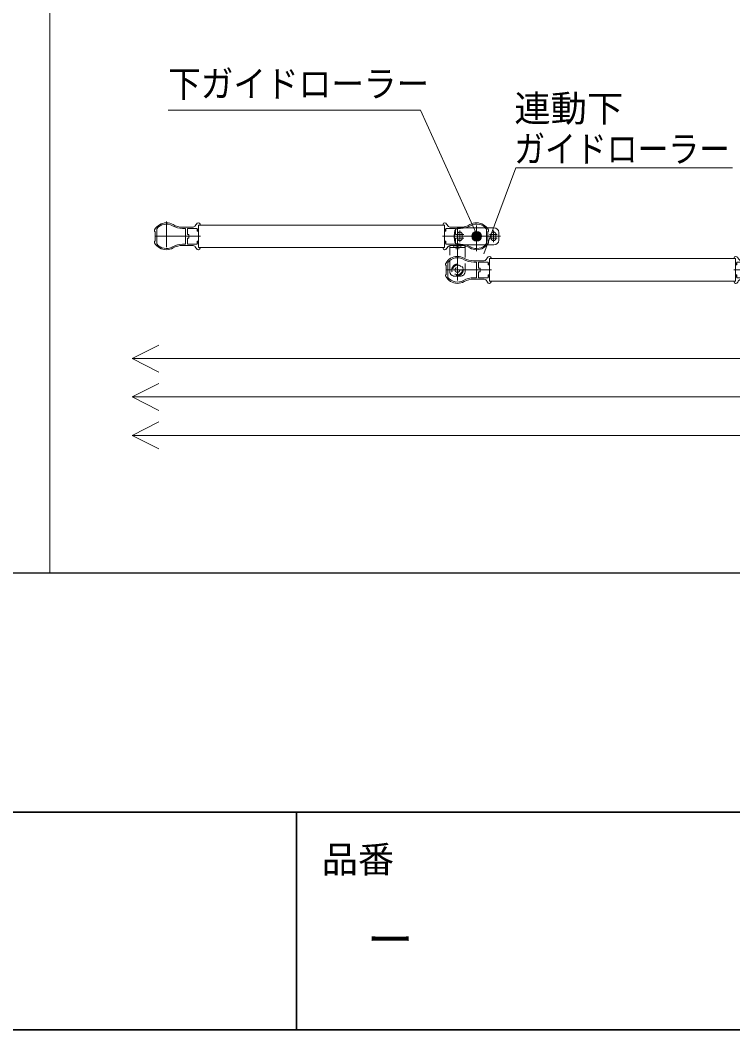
# Model space of a CAD drawing. Units: millimetres on the paper. Extents: x -303 to 303, y -152 to 152.
# Drawn here: x -53.4 to -4.3, y -138.5 to -68.9 of the extents above; entities that cross this region are included whole.
import ezdxf
from ezdxf.enums import TextEntityAlignment as Align

# ---------------------------------------------------------------- set-up
doc = ezdxf.new("R2010")
doc.units = ezdxf.units.MM
for name, pattern in [('USER2', [2.91, 1.76, -0.4, 0.35, -0.4]), ('USER3', [10.5, 8, -0.5, 0.5, -0.5, 0.5, -0.5]), ('USER4', [1.11, 0.71, -0.4])]:
    doc.linetypes.add(name, pattern=pattern)
doc.layers.add('0-0_1図面枠', color=7, linetype='Continuous', lineweight=20)
doc.layers.add('0-1_3一般', color=7, linetype='Continuous', lineweight=15)
doc.styles.add('ＭＳ Ｐゴシック', font='')
doc.styles.get('ＭＳ Ｐゴシック').set_extended_font_data('MS PGothic')

# ---------------------------------------------------------------- blocks, each defined once
blk = doc.blocks.new('グループ-2')
at = {"layer": '0-0_1図面枠', "lineweight": 35}
for p, q in [((-200, -123.5), (200, -123.5)), ((55, -123.5), (55, -138.5))]:
    blk.add_line(p, q, dxfattribs=at)
blk.add_lwpolyline([(-200, 138.5), (200, 138.5), (200, -138.5), (-200, -138.5)], close=True, dxfattribs=at)
blk = doc.blocks.new('図面枠')
at = {"layer": '0-0_1図面枠'}
blk.add_blockref('グループ-2', (0, 0), dxfattribs=at)
at = {"layer": '0-0_1図面枠', "style": 'ＭＳ Ｐゴシック'}
blk.add_text('品番', height=1.833, dxfattribs=at).set_placement((56.741, -128.211), align=Align.BOTTOM_LEFT)
blk = doc.blocks.new('グループ-4')
at = {"layer": '0-1_3一般'}
blk.add_line((38, 103), (38, -107), dxfattribs=at)
at = {"layer": '0-1_3一般', "lineweight": 30}
blk.add_lwpolyline([(-190, 103), (190, 103), (190, -107), (-190, -107)], close=True, dxfattribs=at)
blk = doc.blocks.new('グループ-39')
at = {"layer": '0-1_3一般', "linetype": 'USER2'}
for p, q in [((66.105, -84.129), (66.105, -86.707)), ((66.006, -84.665), (66.006, -84.268)), ((66.204, -84.665), (66.204, -84.268)), ((65.857, -86.088), (66.353, -86.088)), ((66.105, -86.337), (66.105, -85.84))]:
    blk.add_line(p, q, dxfattribs=at)
at = {"layer": '0-1_3一般', "linetype": 'USER4'}
for p, q in [((65.575, -84.533), (65.575, -84.4)), ((65.575, -84.4), (65.867, -84.4)), ((65.575, -84.533), (65.867, -84.533)), ((65.575, -86.188), (65.575, -84.533)), ((65.867, -84.533), (65.867, -84.4)), ((65.867, -84.4), (66.343, -84.4)), ((65.867, -84.533), (66.343, -84.533)), ((66.343, -84.533), (66.343, -84.4)), ((66.343, -84.4), (66.635, -84.4)), ((66.343, -84.533), (66.635, -84.533)), ((66.635, -84.4), (66.635, -84.533)), ((66.635, -84.533), (66.635, -86.188)), ((66.304, -86.519), (65.906, -86.519))]:
    blk.add_line(p, q, dxfattribs=at)
for radius in [0.397, 0.331, 0.166]:
    blk.add_circle((66.105, -86.088), radius, dxfattribs=at)
for centre, start, end in [((65.906, -86.188), 180, 270), ((66.304, -86.188), 270, 0)]:
    blk.add_arc(centre, 0.331, start, end, dxfattribs=at)
blk = doc.blocks.new('グループ-40')
at = {"layer": '0-1_3一般', "linetype": 'USER2'}
for p, q in [((46.04, -82.752), (46.04, -84.791)), ((67.429, -84.791), (67.429, -82.752)), ((47.06, -83.771), (45.021, -83.771)), ((47.06, -83.771), (48.384, -83.771)), ((65.085, -83.771), (66.409, -83.771)), ((68.448, -83.771), (66.409, -83.771))]:
    blk.add_line(p, q, dxfattribs=at)
at = {"layer": '0-1_3一般'}
for p, q in [((48.258, -82.845), (48.251, -82.845)), ((65.218, -82.845), (65.211, -82.845)), ((45.213, -83.44), (45.213, -83.387)), ((45.372, -83.269), (45.372, -84.274)), ((47.823, -83.143), (47.159, -83.143)), ((47.159, -83.229), (47.344, -83.229)), ((47.497, -83.646), (47.497, -83.249)), ((48.139, -83.229), (47.516, -83.229)), ((48.159, -83.414), (48.159, -83.249)), ((48.172, -83.427), (48.225, -83.427)), ((48.238, -83.275), (48.238, -83.414)), ((48.258, -83.275), (48.238, -83.275)), ((48.258, -82.994), (48.258, -83.275)), ((48.357, -82.994), (48.258, -82.994)), ((48.258, -82.994), (65.211, -82.994)), ((48.258, -84.549), (48.258, -82.994)), ((48.357, -82.994), (48.357, -82.944)), ((65.112, -82.944), (65.112, -82.994)), ((65.211, -82.994), (65.112, -82.994)), ((65.211, -83.275), (65.211, -82.994)), ((65.211, -82.994), (65.211, -84.549)), ((65.231, -83.275), (65.211, -83.275)), ((65.231, -83.414), (65.231, -83.275)), ((65.244, -83.427), (65.297, -83.427)), ((65.311, -83.249), (65.311, -83.414)), ((65.953, -83.229), (65.33, -83.229)), ((66.31, -83.143), (65.646, -83.143)), ((65.973, -83.249), (65.973, -83.646)), ((66.125, -83.229), (66.31, -83.229)), ((68.097, -84.274), (68.097, -83.269)), ((68.256, -83.387), (68.256, -83.44)), ((45.213, -84.102), (45.272, -84.102)), ((45.213, -84.102), (45.213, -84.156)), ((45.272, -84.102), (45.272, -83.791)), ((47.364, -84.294), (47.364, -83.791)), ((47.497, -83.646), (47.596, -83.646)), ((47.497, -84.294), (47.497, -83.897)), ((48.159, -84.129), (48.159, -84.294)), ((48.172, -84.116), (48.225, -84.116)), ((65.244, -84.116), (65.297, -84.116)), ((65.311, -84.294), (65.311, -84.129)), ((65.873, -83.646), (65.973, -83.646)), ((65.973, -83.897), (65.973, -84.294)), ((66.105, -83.791), (66.105, -84.294)), ((68.197, -83.791), (68.197, -84.102)), ((68.197, -84.102), (68.256, -84.102)), ((68.256, -84.156), (68.256, -84.102)), ((47.159, -84.314), (47.344, -84.314)), ((47.823, -84.4), (47.159, -84.4)), ((48.139, -84.314), (47.516, -84.314)), ((48.258, -84.698), (48.251, -84.698)), ((65.211, -84.549), (48.258, -84.549)), ((48.357, -84.549), (48.357, -84.599)), ((65.112, -84.599), (65.112, -84.549)), ((65.218, -84.698), (65.211, -84.698)), ((65.953, -84.314), (65.33, -84.314)), ((66.31, -84.4), (65.646, -84.4)), ((66.125, -84.314), (66.31, -84.314))]:
    blk.add_line(p, q, dxfattribs=at)
for points in [[(45.213, -83.44), (45.272, -83.44), (45.272, -83.752), (45.292, -83.771), (45.272, -83.791)], [(47.364, -83.249), (47.364, -83.752), (47.384, -83.771), (47.364, -83.791)], [(66.105, -83.791), (66.085, -83.771), (66.105, -83.752), (66.105, -83.249)], [(68.197, -83.791), (68.177, -83.771), (68.197, -83.752), (68.197, -83.44), (68.256, -83.44)], [(47.596, -83.646), (47.596, -83.897), (47.497, -83.897)], [(48.357, -84.549), (48.258, -84.549), (48.258, -84.268), (48.238, -84.268), (48.238, -84.129)], [(65.231, -84.129), (65.231, -84.268), (65.211, -84.268), (65.211, -84.549), (65.112, -84.549)], [(65.973, -83.897), (65.873, -83.897), (65.873, -83.646)]]:
    blk.add_lwpolyline(points, dxfattribs=at)
for centre, radius, start, end in [((46.04, -83.771), 0.927, 90, 151.04498), ((46.04, -83.771), 0.927, 60.18635, 90), ((48.251, -83.01), 0.166, 90, 149.82103), ((48.258, -82.944), 0.0993, 0, 90), ((65.211, -82.944), 0.0993, 90, 180), ((65.218, -83.01), 0.166, 30.17897, 90), ((67.429, -83.771), 0.927, 90, 119.81365), ((67.429, -83.771), 0.927, 28.95502, 90), ((45.345, -83.387), 0.132, 151.04498, 180), ((45.392, -83.269), 0.0199, 142.21566, 180), ((46.04, -83.771), 0.841, 60.18635, 142.21566), ((47.159, -81.819), 1.41, 240.18635, 270), ((47.159, -81.819), 1.324, 240.18635, 270), ((47.344, -83.249), 0.0199, 0, 90), ((47.516, -83.249), 0.0199, 90, 180), ((47.823, -82.878), 0.265, 270, 322.53091), ((47.193, -82.395), 1.059, 322.53091, 329.82103), ((48.139, -83.249), 0.0199, 0, 90), ((48.172, -83.414), 0.0132, 180, 270), ((48.225, -83.414), 0.0132, 270, 0), ((65.244, -83.414), 0.0132, 180, 270), ((65.297, -83.414), 0.0132, 270, 0), ((65.33, -83.249), 0.0199, 90, 180), ((66.277, -82.395), 1.059, 210.17897, 217.46909), ((65.646, -82.878), 0.265, 217.46909, 270), ((65.953, -83.249), 0.0199, 0, 90), ((66.125, -83.249), 0.0199, 90, 180), ((66.31, -81.819), 1.324, 270, 299.81365), ((66.31, -81.819), 1.41, 270, 299.81365), ((67.429, -83.771), 0.841, 37.78434, 119.81365), ((68.078, -83.269), 0.0199, 0, 37.78434), ((68.124, -83.387), 0.132, 0, 28.95502), ((45.345, -84.156), 0.132, 180, 208.95502), ((46.04, -83.771), 0.927, 208.95502, 270), ((48.172, -84.129), 0.0132, 90, 180), ((48.225, -84.129), 0.0132, 0, 90), ((65.244, -84.129), 0.0132, 90, 180), ((65.297, -84.129), 0.0132, 0, 90), ((67.429, -83.771), 0.927, 270, 331.04498), ((68.124, -84.156), 0.132, 331.04498, 0), ((45.392, -84.274), 0.0199, 180, 217.78434), ((46.04, -83.771), 0.841, 217.78434, 299.81365), ((46.04, -83.771), 0.927, 270, 299.81365), ((47.159, -85.724), 1.41, 90, 119.81365), ((47.159, -85.724), 1.324, 90, 119.81365), ((47.344, -84.294), 0.0199, 270, 0), ((47.516, -84.294), 0.0199, 180, 270), ((47.823, -84.665), 0.265, 37.46909, 90), ((47.193, -85.148), 1.059, 30.17897, 37.46909), ((48.251, -84.533), 0.166, 210.17897, 270), ((48.139, -84.294), 0.0199, 270, 0), ((48.258, -84.599), 0.0993, 270, 0), ((65.211, -84.599), 0.0993, 180, 270), ((65.218, -84.533), 0.166, 270, 329.82103), ((65.33, -84.294), 0.0199, 180, 270), ((66.277, -85.148), 1.059, 142.53091, 149.82103), ((65.646, -84.665), 0.265, 90, 142.53091), ((65.953, -84.294), 0.0199, 270, 0), ((66.125, -84.294), 0.0199, 180, 270), ((66.31, -85.724), 1.41, 60.18635, 90), ((66.31, -85.724), 1.324, 60.18635, 90), ((67.429, -83.771), 0.927, 240.18635, 270), ((67.429, -83.771), 0.841, 240.18635, 322.21566), ((68.078, -84.274), 0.0199, 322.21566, 0)]:
    blk.add_arc(centre, radius, start, end, dxfattribs=at)
blk = doc.blocks.new('グループ-42')
at = {"layer": '0-1_3一般'}
for p, q in [((65.436, -85.585), (65.436, -86.591)), ((67.888, -85.459), (67.224, -85.459)), ((67.224, -85.546), (67.409, -85.546)), ((67.429, -85.565), (67.429, -86.069)), ((67.561, -85.963), (67.561, -85.565)), ((68.203, -85.546), (67.581, -85.546)), ((68.223, -85.731), (68.223, -85.565)), ((68.323, -85.162), (68.316, -85.162)), ((68.422, -85.311), (68.422, -85.261)), ((85.177, -85.261), (85.177, -85.311)), ((85.283, -85.162), (85.276, -85.162)), ((85.375, -85.565), (85.375, -85.731)), ((86.017, -85.546), (85.395, -85.546)), ((86.375, -85.459), (85.711, -85.459)), ((86.037, -85.565), (86.037, -85.963)), ((86.17, -86.069), (86.17, -85.565)), ((86.189, -85.546), (86.375, -85.546)), ((88.162, -86.591), (88.162, -85.585)), ((65.277, -85.757), (65.277, -85.704)), ((65.277, -85.757), (65.337, -85.757)), ((65.337, -85.757), (65.337, -86.068)), ((65.337, -86.068), (65.357, -86.088)), ((65.357, -86.088), (65.337, -86.108)), ((67.429, -86.069), (67.449, -86.088)), ((67.449, -86.088), (67.429, -86.108)), ((67.429, -86.611), (67.429, -86.108)), ((67.561, -85.963), (67.661, -85.963)), ((67.661, -86.214), (67.561, -86.214)), ((67.561, -86.611), (67.561, -86.214)), ((67.661, -85.963), (67.661, -86.214)), ((68.236, -85.744), (68.289, -85.744)), ((85.309, -85.744), (85.362, -85.744)), ((85.938, -85.963), (86.037, -85.963)), ((85.938, -86.214), (85.938, -85.963)), ((86.037, -86.214), (85.938, -86.214)), ((86.037, -86.214), (86.037, -86.611)), ((86.15, -86.088), (86.17, -86.069)), ((86.17, -86.108), (86.15, -86.088)), ((86.17, -86.108), (86.17, -86.611)), ((88.241, -86.088), (88.261, -86.068)), ((88.261, -86.108), (88.241, -86.088)), ((88.261, -85.757), (88.321, -85.757)), ((88.261, -86.068), (88.261, -85.757)), ((88.321, -85.704), (88.321, -85.757)), ((65.277, -86.419), (65.277, -86.473)), ((67.224, -86.631), (67.409, -86.631)), ((67.888, -86.717), (67.224, -86.717)), ((68.203, -86.631), (67.581, -86.631)), ((68.223, -86.446), (68.223, -86.611)), ((68.236, -86.433), (68.289, -86.433)), ((68.303, -86.585), (68.303, -86.446)), ((68.323, -86.585), (68.303, -86.585)), ((68.323, -87.015), (68.316, -87.015)), ((68.323, -86.866), (68.323, -86.585)), ((68.422, -86.866), (68.323, -86.866)), ((68.422, -86.866), (68.422, -86.916)), ((85.177, -86.916), (85.177, -86.866)), ((85.276, -86.866), (85.177, -86.866)), ((85.276, -86.585), (85.276, -86.866)), ((85.296, -86.585), (85.276, -86.585)), ((85.283, -87.015), (85.276, -87.015)), ((85.296, -86.446), (85.296, -86.585)), ((85.309, -86.433), (85.362, -86.433)), ((85.375, -86.611), (85.375, -86.446)), ((86.017, -86.631), (85.395, -86.631)), ((86.375, -86.717), (85.711, -86.717)), ((86.189, -86.631), (86.375, -86.631)), ((88.321, -86.473), (88.321, -86.419))]:
    blk.add_line(p, q, dxfattribs=at)
at = {"layer": '0-1_3一般', "linetype": 'USER2'}
for p, q in [((66.105, -85.069), (66.105, -87.108)), ((87.494, -87.108), (87.494, -85.069)), ((67.124, -86.088), (65.085, -86.088)), ((67.124, -86.088), (68.448, -86.088)), ((85.15, -86.088), (86.474, -86.088)), ((88.513, -86.088), (86.474, -86.088))]:
    blk.add_line(p, q, dxfattribs=at)
at = {"layer": '0-1_3一般'}
for points in [[(68.422, -85.311), (68.323, -85.311), (68.323, -85.592), (68.303, -85.592), (68.303, -85.731)], [(85.296, -85.731), (85.296, -85.592), (85.276, -85.592), (85.276, -85.311), (85.177, -85.311)], [(65.277, -86.419), (65.337, -86.419), (65.337, -86.108)], [(88.261, -86.108), (88.261, -86.419), (88.321, -86.419)]]:
    blk.add_lwpolyline(points, dxfattribs=at)
blk.add_lwpolyline([(85.276, -85.311), (85.276, -86.866), (68.323, -86.866), (68.323, -85.311)], close=True, dxfattribs=at)
for centre, radius, start, end in [((65.41, -85.704), 0.132, 151.04498, 180), ((66.105, -86.088), 0.927, 90, 151.04498), ((65.456, -85.585), 0.0199, 142.21566, 180), ((66.105, -86.088), 0.841, 60.18635, 142.21566), ((66.105, -86.088), 0.927, 60.18635, 90), ((67.224, -84.136), 1.41, 240.18635, 270), ((67.224, -84.136), 1.324, 240.18635, 270), ((67.409, -85.565), 0.0199, 0, 90), ((67.581, -85.565), 0.0199, 90, 180), ((67.888, -85.195), 0.265, 270, 322.53091), ((67.257, -84.711), 1.059, 322.53091, 329.82103), ((68.316, -85.327), 0.166, 90, 149.82103), ((68.203, -85.565), 0.0199, 0, 90), ((68.323, -85.261), 0.0993, 0, 90), ((85.276, -85.261), 0.0993, 90, 180), ((85.283, -85.327), 0.166, 30.17897, 90), ((85.395, -85.565), 0.0199, 90, 180), ((86.341, -84.711), 1.059, 210.17897, 217.46909), ((85.711, -85.195), 0.265, 217.46909, 270), ((86.017, -85.565), 0.0199, 0, 90), ((86.189, -85.565), 0.0199, 90, 180), ((86.375, -84.136), 1.324, 270, 299.81365), ((86.375, -84.136), 1.41, 270, 299.81365), ((87.494, -86.088), 0.927, 90, 119.81365), ((87.494, -86.088), 0.841, 37.78434, 119.81365), ((87.494, -86.088), 0.927, 28.95502, 90), ((88.142, -85.585), 0.0199, 0, 37.78434), ((88.189, -85.704), 0.132, 0, 28.95502), ((68.236, -85.731), 0.0132, 180, 270), ((68.289, -85.731), 0.0132, 270, 0), ((85.309, -85.731), 0.0132, 180, 270), ((85.362, -85.731), 0.0132, 270, 0), ((65.41, -86.473), 0.132, 180, 208.95502), ((66.105, -86.088), 0.927, 208.95502, 270), ((65.456, -86.591), 0.0199, 180, 217.78434), ((66.105, -86.088), 0.841, 217.78434, 299.81365), ((66.105, -86.088), 0.927, 270, 299.81365), ((67.224, -88.041), 1.41, 90, 119.81365), ((67.224, -88.041), 1.324, 90, 119.81365), ((67.409, -86.611), 0.0199, 270, 0), ((67.581, -86.611), 0.0199, 180, 270), ((67.888, -86.982), 0.265, 37.46909, 90), ((67.257, -87.465), 1.059, 30.17897, 37.46909), ((68.316, -86.85), 0.166, 210.17897, 270), ((68.203, -86.611), 0.0199, 270, 0), ((68.236, -86.446), 0.0132, 90, 180), ((68.289, -86.446), 0.0132, 0, 90), ((68.323, -86.916), 0.0993, 270, 0), ((85.276, -86.916), 0.0993, 180, 270), ((85.283, -86.85), 0.166, 270, 329.82103), ((85.309, -86.446), 0.0132, 90, 180), ((85.362, -86.446), 0.0132, 0, 90), ((85.395, -86.611), 0.0199, 180, 270), ((86.341, -87.465), 1.059, 142.53091, 149.82103), ((85.711, -86.982), 0.265, 90, 142.53091), ((86.017, -86.611), 0.0199, 270, 0), ((86.189, -86.611), 0.0199, 180, 270), ((86.375, -88.041), 1.41, 60.18635, 90), ((86.375, -88.041), 1.324, 60.18635, 90), ((87.494, -86.088), 0.927, 240.18635, 270), ((87.494, -86.088), 0.841, 240.18635, 322.21566), ((87.494, -86.088), 0.927, 270, 331.04498), ((88.142, -86.591), 0.0199, 322.21566, 0), ((88.189, -86.473), 0.132, 331.04498, 0)]:
    blk.add_arc(centre, radius, start, end, dxfattribs=at)
blk = doc.blocks.new('グループ-44')
at = {"layer": '0-1_3一般'}
for p, q in [((65.906, -84.036), (65.906, -83.507)), ((66.237, -83.176), (68.62, -83.176)), ((68.951, -83.507), (68.951, -84.036)), ((66.105, -83.639), (66.105, -83.904)), ((66.436, -83.639), (66.436, -83.904)), ((68.422, -83.639), (68.422, -83.904)), ((68.753, -83.639), (68.753, -83.904)), ((68.62, -84.367), (66.237, -84.367))]:
    blk.add_line(p, q, dxfattribs=at)
at = {"layer": '0-1_3一般', "linetype": 'USER2'}
for p, q in [((66.27, -83.374), (66.27, -84.169)), ((67.429, -83.043), (67.429, -83.97)), ((67.429, -83.391), (67.429, -84.152)), ((68.587, -84.169), (68.587, -83.374)), ((68.091, -83.771), (65.774, -83.771)), ((66.006, -83.639), (66.535, -83.639)), ((66.535, -83.904), (66.006, -83.904)), ((67.048, -83.771), (67.81, -83.771)), ((67.23, -83.771), (67.627, -83.771)), ((67.429, -83.573), (67.429, -83.97)), ((67.429, -83.97), (67.429, -84.5)), ((69.084, -83.771), (68.091, -83.771)), ((68.852, -83.639), (68.323, -83.639)), ((68.852, -83.904), (68.323, -83.904))]:
    blk.add_line(p, q, dxfattribs=at)
at = {"layer": '0-1_3一般', "linetype": 'USER3'}
for p, q in [((67.429, -84.119), (67.429, -83.424)), ((67.776, -83.771), (67.081, -83.771))]:
    blk.add_line(p, q, dxfattribs=at)
at = {"layer": '0-1_3一般'}
for radius in [0.331, 0.281, 0.139]:
    blk.add_circle((67.429, -83.771), radius, dxfattribs=at)
at = {"layer": '0-1_3一般', "linetype": 'USER3'}
for radius in [0.314, 0.265, 0.232, 0.166, 0.166, 0.0993, 0.0662]:
    blk.add_circle((67.429, -83.771), radius, dxfattribs=at)
at = {"layer": '0-1_3一般'}
for centre, radius, start, end in [((66.237, -83.507), 0.331, 90, 180), ((66.27, -83.639), 0.166, 0, 180), ((68.587, -83.639), 0.166, 0, 180), ((68.62, -83.507), 0.331, 0, 90), ((66.237, -84.036), 0.331, 180, 270), ((66.27, -83.904), 0.166, 180, 0), ((68.587, -83.904), 0.166, 180, 0), ((68.62, -84.036), 0.331, 270, 0)]:
    blk.add_arc(centre, radius, start, end, dxfattribs=at)
blk = doc.blocks.new('グループ-45')
at = {"layer": '0-1_3一般'}
for p, q in [((46.156, -75.064), (63.558, -75.064)), ((63.558, -75.064), (67.49, -83.771)), ((43.671, -92.204), (45.524, -93.131)), ((43.671, -94.852), (108.329, -94.852)), ((43.671, -97.5), (45.524, -98.427))]:
    blk.add_line(p, q, dxfattribs=at)
for points in [[(67.923, -84.971), (70.134, -79.044), (85.066, -79.044)], [(45.524, -91.277), (43.671, -92.204), (88.341, -92.204)], [(45.524, -93.925), (43.671, -94.852), (45.524, -95.779)], [(45.524, -96.573), (43.671, -97.5), (108.329, -97.5)]]:
    blk.add_lwpolyline(points, dxfattribs=at)
for name in ['グループ-40', 'グループ-44', 'グループ-39', 'グループ-42']:
    blk.add_blockref(name, (0, 0), dxfattribs=at)
at = {"layer": '0-1_3一般', "style": 'ＭＳ Ｐゴシック'}
for s, width, p in [('下ガイドローラー', 0.9, (46.154, -74.715)), ('ガイドローラー', 0.85, (70.019, -79.211))]:
    blk.add_text(s, height=1.833, dxfattribs=dict(at, width=width)).set_placement(p, align=Align.BOTTOM_LEFT)
blk.add_text('連動下', height=1.833, dxfattribs=at).set_placement((70.029, -76.412), align=Align.BOTTOM_LEFT)

msp = doc.modelspace()

# ---------------------------------------------------------------- block references
at = {"layer": '0-0_1図面枠'}
msp.add_blockref('図面枠', (-89.375, 0), dxfattribs=at)
at = {"layer": '0-1_3一般'}
for name in ['グループ-4', 'グループ-45']:
    msp.add_blockref(name, (-89.375, 0), dxfattribs=at)

# ---------------------------------------------------------------- texts
at = {"layer": '0-0_1図面枠', "style": 'ＭＳ Ｐゴシック'}
msp.add_text('ー', height=2.358, dxfattribs=at).set_placement((-29.523, -134.152), align=Align.BOTTOM_LEFT)

doc.saveas('drawing.dxf')
